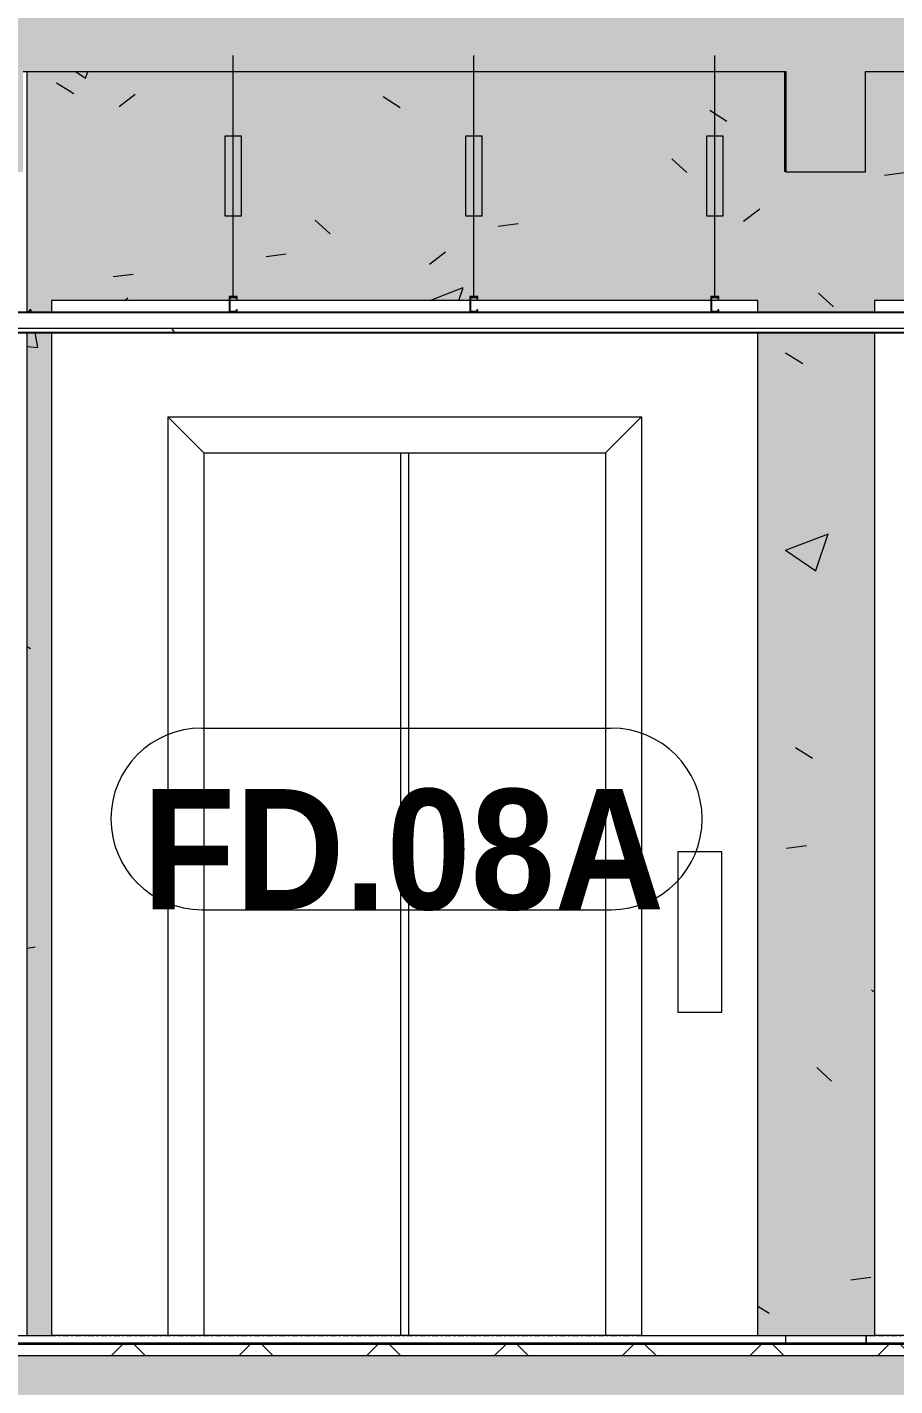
# Model space of a CAD drawing. Header units: millimetres. Extents: x 3451 to 201731, y -8641 to 35300.
# Drawn here: x 28647 to 30808, y 2075 to 5461 of the extents above; entities that cross this region are included whole.
import ezdxf

# ---------------------------------------------------------------- set-up
doc = ezdxf.new("R2010")
doc.units = ezdxf.units.MM
doc.linetypes.add('Centre', pattern=[31.75, 6.35, -4.7625, 15.875, -4.7625])
for name, color, linetype, lineweight in [('0-1', 7, 'Continuous', 5), ('A-CLNG', 13, 'Continuous', 9), ('A-CLNG-1', 13, 'Continuous', 25), ('A-CLNG-PATT-1', 13, 'Continuous', 9), ('A-DETL-GENF', 92, 'Continuous', 9), ('A-DETL-GENF-1', 7, 'Continuous', 9), ('A-DETL-THIN', 151, 'Continuous', 9), ('A-DOOR', 31, 'Continuous', 9), ('A-DOOR-IDEN', 31, 'Continuous', 9), ('A-FLOR-3', 192, 'Continuous', 35), ('A-FLOR-LEVL-2', 51, 'Centre', 9), ('A-FLOR-PATT-3', 8, 'Continuous', 9), ('A-WALL', 113, 'Continuous', 9), ('A-WALL-PATT-4', 111, 'Continuous', 9), ('I-WALL', 2, 'Continuous', 9), ('S-BEAM-1', 12, 'Continuous', 5), ('S-BEAM-2', 10, 'Continuous', 35), ('S-COLS-1', 7, 'Continuous', 9)]:
    doc.layers.add(name, color=color, linetype=linetype, lineweight=lineweight)
doc.styles.add('Arial_B_1', font='arialbd.ttf', dxfattribs={"width": 0.9, "height": 300})

# ---------------------------------------------------------------- blocks, each defined once
blk = doc.blocks.new('NCV_TKTC_KET CAU_rvt-1-TKCS_MẶT CẮT C')
at = {"layer": 'S-BEAM-1'}
blk.add_hatch(color=256, dxfattribs=at).paths.add_polyline_path([(30535.3, 5100), (30536.9, 5100), (30535.3, 5152.2)])
at = {"layer": 'S-BEAM-2'}
blk.add_line((30535.3, 5350), (30535.3, 5100), dxfattribs=at)
at = {"layer": 'S-COLS-1'}
for p, q in [((30536.9, 2180), (30536.9, 2200)), ((30736.9, 2180), (30736.9, 2200))]:
    blk.add_line(p, q, dxfattribs=at)
blk = doc.blocks.new('Thang may HIEN - Dài x Rộng - 2200x1200-551375-TKCS_MẶT CẮT C')
at = {"layer": 'A-DOOR'}
for p, q in [((30757.4, 4780), (30757.4, 4750)), ((30949.8, 4780), (30757.4, 4780)), ((31549.8, 4780), (30952.3, 4780)), ((32149.8, 4780), (31552.3, 4780)), ((32517.4, 4780), (32152.3, 4780)), ((32517.4, 4750), (32517.4, 4780)), ((30757.4, 4700), (30757.4, 2200)), ((32517.4, 2200), (32517.4, 4700)), ((31137.4, 4400), (31047.4, 4490)), ((31047.4, 4490), (31047.4, 2200)), ((31047.4, 4490), (32227.4, 4490)), ((32227.4, 4490), (32137.4, 4400)), ((32227.4, 4490), (32227.4, 2200)), ((31137.4, 4400), (31137.4, 2200)), ((31137.4, 4400), (32137.4, 4400)), ((31627.4, 2200), (31627.4, 4400)), ((31647.4, 2200), (31647.4, 4400)), ((32137.4, 4400), (32137.4, 2200)), ((32427.4, 3405.9), (32317.4, 3405.9)), ((32317.4, 3405.9), (32317.4, 3005.9)), ((32427.4, 3005.9), (32427.4, 3405.9)), ((32317.4, 3005.9), (32427.4, 3005.9)), ((31047.4, 2200), (30757.4, 2200)), ((31057.4, 2200), (31047.4, 2200)), ((32227.4, 2200), (32217.4, 2200)), ((32227.4, 2200), (32517.4, 2200))]:
    blk.add_line(p, q, dxfattribs=at)
blk = doc.blocks.new('Thang may HIEN - Dài x Rộng - 2200x1200-V6-TKCS_MẶT CẮT C')
at = {"layer": 'A-DOOR'}
for p, q in [((28707.4, 4780), (28707.4, 4750)), ((29149.8, 4780), (28707.4, 4780)), ((29749.8, 4780), (29153.3, 4780)), ((30349.8, 4780), (29752.3, 4780)), ((30467.4, 4780), (30352.3, 4780)), ((30467.4, 4750), (30467.4, 4780)), ((28707.4, 4700), (28707.4, 2200)), ((30467.4, 2200), (30467.4, 4700)), ((29087.4, 4400), (28997.4, 4490)), ((28997.4, 4490), (28997.4, 2200)), ((28997.4, 4490), (30177.4, 4490)), ((30177.4, 4490), (30087.4, 4400)), ((30177.4, 4490), (30177.4, 2200)), ((29087.4, 4400), (29087.4, 2200)), ((29087.4, 4400), (30087.4, 4400)), ((29577.4, 2200), (29577.4, 4400)), ((29597.4, 2200), (29597.4, 4400)), ((30087.4, 4400), (30087.4, 2200)), ((30377.4, 3405.9), (30267.4, 3405.9)), ((30267.4, 3405.9), (30267.4, 3005.9)), ((30377.4, 3005.9), (30377.4, 3405.9)), ((30267.4, 3005.9), (30377.4, 3005.9)), ((28997.4, 2200), (28707.4, 2200)), ((29007.4, 2200), (28997.4, 2200)), ((30177.4, 2200), (30167.4, 2200)), ((30177.4, 2200), (30467.4, 2200))]:
    blk.add_line(p, q, dxfattribs=at)
blk = doc.blocks.new('Repeating Detail - THANH TREO TRẦN 600-V269-TKCS_MẶT CẮT C')
at = {"layer": 'A-DETL-GENF'}
for points in [[(29153.3, 4750), (29169.8, 4750), (29169.8, 4756), (29167.3, 4752.5), (29152.3, 4752.5), (29153.3, 4787.5), (29167.3, 4787.5), (29169.8, 4784), (29169.8, 4790), (29149.8, 4790), (29149.8, 4750)], [(29749.8, 4750), (29769.8, 4750), (29769.8, 4756), (29767.3, 4752.5), (29752.3, 4752.5), (29752.3, 4787.5), (29767.3, 4787.5), (29769.8, 4784), (29769.8, 4790), (29749.8, 4790)], [(30349.8, 4750), (30369.8, 4750), (30369.8, 4756), (30367.3, 4752.5), (30352.3, 4752.5), (30352.3, 4787.5), (30367.3, 4787.5), (30369.8, 4784), (30369.8, 4790), (30349.8, 4790)]]:
    blk.add_hatch(color=256, dxfattribs=at).paths.add_polyline_path(points)
for p, q in [((29159.8, 4790), (29159.8, 5390)), ((29759.8, 4790), (29759.8, 5390)), ((30359.8, 4790), (30359.8, 5390)), ((29139.8, 5190), (29179.8, 5190)), ((29139.8, 4990), (29139.8, 5190)), ((29179.8, 5190), (29179.8, 4990)), ((29739.8, 5190), (29779.8, 5190)), ((29739.8, 4990), (29739.8, 5190)), ((29779.8, 5190), (29779.8, 4990)), ((30339.8, 5190), (30379.8, 5190)), ((30339.8, 4990), (30339.8, 5190)), ((30379.8, 5190), (30379.8, 4990)), ((29179.8, 4990), (29139.8, 4990)), ((29779.8, 4990), (29739.8, 4990)), ((30379.8, 4990), (30339.8, 4990)), ((29169.8, 4790), (29149.8, 4790)), ((29149.8, 4790), (29149.8, 4750)), ((29169.8, 4790), (29149.8, 4790)), ((29149.8, 4790), (29149.8, 4750)), ((29152.3, 4787.5), (29167.3, 4787.5)), ((29152.3, 4752.5), (29152.3, 4787.5)), ((29152.3, 4752.5), (29152.3, 4787.5)), ((29152.3, 4787.5), (29167.3, 4787.5)), ((29167.3, 4787.5), (29167.3, 4784)), ((29167.3, 4787.5), (29167.3, 4784)), ((29167.3, 4784), (29169.8, 4784)), ((29167.3, 4784), (29169.8, 4784)), ((29169.8, 4784), (29169.8, 4790)), ((29169.8, 4784), (29169.8, 4790)), ((29769.8, 4790), (29749.8, 4790)), ((29749.8, 4790), (29749.8, 4750)), ((29769.8, 4790), (29749.8, 4790)), ((29749.8, 4790), (29749.8, 4750)), ((29752.3, 4787.5), (29767.3, 4787.5)), ((29752.3, 4752.5), (29752.3, 4787.5)), ((29752.3, 4752.5), (29752.3, 4787.5)), ((29752.3, 4787.5), (29767.3, 4787.5)), ((29767.3, 4787.5), (29767.3, 4784)), ((29767.3, 4787.5), (29767.3, 4784)), ((29767.3, 4784), (29769.8, 4784)), ((29767.3, 4784), (29769.8, 4784)), ((29769.8, 4784), (29769.8, 4790)), ((29769.8, 4784), (29769.8, 4790)), ((30369.8, 4790), (30349.8, 4790)), ((30349.8, 4790), (30349.8, 4750)), ((30369.8, 4790), (30349.8, 4790)), ((30349.8, 4790), (30349.8, 4750)), ((30352.3, 4787.5), (30367.3, 4787.5)), ((30352.3, 4752.5), (30352.3, 4787.5)), ((30352.3, 4752.5), (30352.3, 4787.5)), ((30352.3, 4787.5), (30367.3, 4787.5)), ((30367.3, 4787.5), (30367.3, 4784)), ((30367.3, 4787.5), (30367.3, 4784)), ((30367.3, 4784), (30369.8, 4784)), ((30367.3, 4784), (30369.8, 4784)), ((30369.8, 4784), (30369.8, 4790)), ((30369.8, 4784), (30369.8, 4790)), ((29149.8, 4750), (29169.8, 4750)), ((29149.8, 4750), (29169.8, 4750)), ((29167.3, 4752.5), (29152.3, 4752.5)), ((29167.3, 4752.5), (29152.3, 4752.5)), ((29169.8, 4756), (29167.3, 4756)), ((29167.3, 4756), (29167.3, 4752.5)), ((29169.8, 4756), (29167.3, 4756)), ((29167.3, 4756), (29167.3, 4752.5)), ((29169.8, 4750), (29169.8, 4756)), ((29169.8, 4750), (29169.8, 4756)), ((29749.8, 4750), (29769.8, 4750)), ((29749.8, 4750), (29769.8, 4750)), ((29767.3, 4752.5), (29752.3, 4752.5)), ((29767.3, 4752.5), (29752.3, 4752.5)), ((29769.8, 4756), (29767.3, 4756)), ((29767.3, 4756), (29767.3, 4752.5)), ((29769.8, 4756), (29767.3, 4756)), ((29767.3, 4756), (29767.3, 4752.5)), ((29769.8, 4750), (29769.8, 4756)), ((29769.8, 4750), (29769.8, 4756)), ((30349.8, 4750), (30369.8, 4750)), ((30349.8, 4750), (30369.8, 4750)), ((30367.3, 4752.5), (30352.3, 4752.5)), ((30367.3, 4752.5), (30352.3, 4752.5)), ((30369.8, 4756), (30367.3, 4756)), ((30367.3, 4756), (30367.3, 4752.5)), ((30369.8, 4756), (30367.3, 4756)), ((30367.3, 4756), (30367.3, 4752.5)), ((30369.8, 4750), (30369.8, 4756)), ((30369.8, 4750), (30369.8, 4756))]:
    blk.add_line(p, q, dxfattribs=at)
blk = doc.blocks.new('STN_Door Tag - STN_Door Tag-1788670-TKCS_MẶT CẮT C')
at = {"layer": 'A-DOOR-IDEN'}
for p, q in [((34031.7, 10331.8), (35051.8, 10331.8)), ((34031.7, 9879), (35051.8, 9879))]:
    blk.add_line(p, q, dxfattribs=at)
for centre, start, end in [((34031.7, 10105.4), 90, 270), ((35051.8, 10105.4), 270, 90)]:
    blk.add_arc(centre, 226.4, start, end, dxfattribs=at)

msp = doc.modelspace()

# ---------------------------------------------------------------- hatches: boundary and pattern name
at = {"layer": 'A-CLNG-PATT-1'}
h = msp.add_hatch(dxfattribs=at)
h.set_pattern_fill('FP_7', color=256, style=0, pattern_type=2)
h.set_pattern_definition([(0, (49422.43, 14125), (1219.2, 304.8), [50.292, -864.108, 50.292, -864.108, -4876.8]), (0, (49422.43, 14125), (1219.2, 304.8), [-1828.8, 50.292, -1778.508, 50.292, -864.108, -2133.6]), (0, (49422.43, 14125), (1219.2, 304.8), [-4572, 50.292, -559.308, 50.292, -1473.708]), (120, (49879.63, 14277.4), (-873.5645, 903.458), [50.292, -864.108, 50.292, -5740.908]), (120, (49879.63, 14277.4), (-873.5645, 903.458), [-964.692, -864.108, 50.292, -1778.508, -3048]), (120, (49879.63, 14277.4), (-873.5645, 903.458), [-3657.6, 50.292, -864.108, 50.292, -2083.308]), (120, (49879.63, 14277.4), (-873.5645, 903.458), [-4622.292, -559.308, 50.292, -1473.708]), (240, (50032.03, 14887), (-345.6355, -1208.258), [50.292, -864.108, 50.292, -5740.908]), (240, (50032.03, 14887), (-345.6355, -1208.258), [-964.692, -864.108, 50.292, -1778.508, -3048]), (240, (50032.03, 14887), (-345.6355, -1208.258), [-3657.6, 50.292, -864.108, 50.292, -2083.308]), (240, (50032.03, 14887), (-345.6355, -1208.258), [-4622.292, -559.308, 50.292, -1473.708])])
h.paths.add_polyline_path([(39442.6, 4700), (39837.4, 4700), (39837.4, 4710), (26736.9, 4710), (26736.9, 4700), (39121.1, 4700)])
at = {"layer": 'A-DETL-GENF-1'}
for points in [[(40235.6, 4950), (40235.6, 5350), (44235.3, 5350), (44235.3, 4950), (44536.9, 4950), (44536.9, 5550), (23337.4, 5550), (23337.4, 5150), (23535.3, 5150), (23535.3, 5350), (26536.9, 5350), (26536.9, 5150), (26735.3, 5150), (26735.3, 5350), (28436.9, 5350), (28436.9, 5100), (28636.9, 5100), (28636.9, 5350), (30536.9, 5350), (30536.9, 5100), (30735.3, 5100), (30735.3, 5350), (33335.3, 5350), (33335.3, 5100), (33537.4, 5100), (33537.4, 5350), (35535.3, 5350), (35535.3, 5100), (35735.3, 5100), (35735.3, 5350), (39935.6, 5350), (39935.6, 4950), (40085.7, 4950)], [(40235.6, 1550), (40235.6, 1950), (44235.3, 1950), (44235.3, 1550), (44536.9, 1550), (44536.9, 2150), (24936.9, 2150), (24936.9, 1950), (26536.9, 1950), (26536.9, 1750), (26735.3, 1750), (26735.3, 1950), (28436.9, 1950), (28436.9, 1700), (28636.9, 1700), (28636.9, 1950), (30536.9, 1950), (30536.9, 1700), (30735.3, 1700), (30735.3, 1950), (33335.3, 1950), (33335.3, 1700), (33537.4, 1700), (33537.4, 1950), (35535.3, 1950), (35535.3, 1700), (35735.3, 1700), (35735.3, 1950), (39935.6, 1950), (39935.6, 1550)]]:
    msp.add_hatch(color=256, dxfattribs=at).paths.add_polyline_path(points)
at = {"layer": 'A-FLOR-PATT-3'}
h = msp.add_hatch(dxfattribs=at)
h.set_pattern_fill('FP_6', color=256, style=0, pattern_type=2)
h.set_pattern_definition([(45, (49422.43, 14125), (-159.099, 159.099), []), (135, (49422.43, 14125), (-159.099, -159.099), [])])
h.paths.add_polyline_path([(36870.3, 2150), (39837.4, 2150), (39837.4, 2180), (26737.4, 2180), (26737.4, 2150), (35735.3, 2150)])
at = {"layer": 'A-WALL-PATT-4'}
h = msp.add_hatch(dxfattribs=at)
h.set_pattern_fill('FP_4', color=256, style=0, pattern_type=2)
h.set_pattern_definition([(50, (49422.4, 14125), (1093.104, -95.634), [114.3, -1257.3]), (355, (49422.4, 14125), (-211.46, 1146.34), [91.44, -1005.84]), (100.451, (49513.5, 14117), (881.656, 1050.7), [97.14, -1068.54]), (46.184, (49422.4, 14429.8), (1626.475, -252.26), [171.45, -1885.95]), (96.636, (49558, 14408.8), (1424.42, 1484.57), [145.71, -1602.81]), (351.184, (49422.4, 14429.8), (1424.43, 1484.55), [137.16, -1508.76]), (21, (49574.8, 14353.6), (909.686, -613.59), [114.3, -1257.3]), (326, (49574.8, 14353.6), (370.81, 1105.13), [91.44, -1005.84]), (71.451, (49650.6, 14302.5), (1280.503, 491.53), [97.14, -1068.54]), (37.5, (49422.43, 14125), (18.5313, 507.33), [50.292, -943.356, 50.292, -970.788, -1009.65]), (37.5, (49422.43, 14125), (18.5313, 507.33), [-2014.728, 50.292, -959.358]), (7.5, (49422.43, 14125), (400.918, 601.084), [50.292, -531.876, 50.292, -920.496, -384.81]), (7.5, (49422.43, 14125), (400.918, 601.084), [-1552.956, 50.292, -334.518]), (327.5, (49082.58, 14125), (813.545, -34.374), [50.292, -330.708, 50.292, -1138.428, -1577.34]), (327.5, (49082.58, 14125), (813.545, -34.374), [-1569.72, 50.292, -1527.048]), (317.5, (48930.2, 14125), (888.775, 152.56), [50.292, -445.008, 50.292, -739.14, -1120.14]), (317.5, (48930.2, 14125), (888.775, 152.56), [-1284.73, 50.29, -1069.85])])
h.paths.add_polyline_path([(28646.9, 2200), (28707.4, 2200), (28707.4, 4700), (28646.9, 4700), (28646.9, 3353.7)])
h.paths.add_polyline_path([(32517.4, 2200), (33546.9, 2200), (33546.9, 4700), (32517.4, 4700), (32517.4, 3353.7)])
h.paths.add_polyline_path([(30757.4, 2200), (30757.4, 4700), (30467.4, 4700), (30467.4, 2200)])
h.paths.add_polyline_path([(33546.9, 4750), (33546.9, 5350), (33537.4, 5350), (33537.4, 5100), (33335.3, 5100), (33335.3, 5350), (30735.3, 5350), (30735.3, 5100), (30535.3, 5100), (30535.3, 5350), (28646.9, 5349.6), (28646.9, 4750), (28707.4, 4750), (28707.4, 4780), (29149.8, 4780), (29149.8, 4790), (29169.8, 4790), (29169.8, 4784), (29167.3, 4787.5), (29152.3, 4787.5), (29153.3, 4780), (29749.8, 4780), (29749.8, 4790), (29769.8, 4790), (29769.8, 4784), (29767.3, 4787.5), (29752.3, 4787.5), (29752.3, 4780), (30349.8, 4780), (30349.8, 4790), (30369.8, 4790), (30369.8, 4784), (30367.3, 4787.5), (30352.3, 4787.5), (30352.3, 4780), (30467.4, 4780), (30467.4, 4750), (30757.4, 4750), (30757.4, 4780), (30949.8, 4780), (30949.8, 4790), (30969.8, 4790), (30969.8, 4784), (30967.3, 4787.5), (30952.3, 4787.5), (30952.3, 4780), (31549.8, 4780), (31549.8, 4790), (31569.8, 4790), (31569.8, 4784), (31567.3, 4787.5), (31552.3, 4787.5), (31552.3, 4780), (32149.8, 4780), (32149.8, 4790), (32169.8, 4790), (32169.8, 4784), (32167.3, 4787.5), (32152.3, 4787.5), (32152.3, 4780), (32517.4, 4780), (32517.4, 4750), (32749.8, 4750), (32749.8, 4790), (32769.8, 4790), (32769.8, 4784), (32767.3, 4787.5), (32752.3, 4787.5), (32752.3, 4752.5), (32767.3, 4752.5), (32769.8, 4756), (32769.8, 4750), (33349.8, 4750), (33349.8, 4790), (33369.8, 4790), (33369.8, 4784), (33367.3, 4787.5), (33352.3, 4787.5), (33352.3, 4752.5), (33367.3, 4752.5), (33369.8, 4756), (33369.8, 4750), (33537.4, 4750)])
h = msp.add_hatch(dxfattribs=at)
h.set_pattern_fill('FP_5', color=256, style=0, pattern_type=2)
h.set_pattern_definition([(37.5, (49422.43, 14125), (-4.79953, 146.8239), [5.029, -110.795, 5.029, -124.511, -123.825]), (37.5, (49422.43, 14125), (-4.79953, 146.8239), [-245.364, 5.029, -118.796]), (7.5, (49422.43, 14125), (134.8574, 215.0472), [5.029, -57.455, 5.029, -99.365, -40.005]), (7.5, (49422.43, 14125), (134.8574, 215.0472), [-166.878, 5.029, -34.976]), (327.5, (49328.7, 14125), (237.29776, 0.4316), [5.029, -33.071, 5.029, -132.131, -179.07]), (327.5, (49328.7, 14125), (237.29776, 0.4316), [-175.26, 5.029, -174.041]), (317.5, (49328.7, 14125), (229.067, 66.8792), [5.029, -14.021, 5.029, -84.887, -102.87]), (317.5, (49328.7, 14125), (229.067, 66.8792), [-108.966, 5.029, -97.841])])
h.paths.add_polyline_path([(28646.9, 2200), (28707.4, 2200), (28707.4, 4700), (28646.9, 4700), (28646.9, 3353.7)])
h.paths.add_polyline_path([(32517.4, 2200), (33546.9, 2200), (33546.9, 4700), (32517.4, 4700), (32517.4, 3353.7)])
h.paths.add_polyline_path([(30757.4, 2200), (30757.4, 4700), (30467.4, 4700), (30467.4, 2200)])
h.paths.add_polyline_path([(33546.9, 4750), (33546.9, 5350), (33537.4, 5350), (33537.4, 5100), (33335.3, 5100), (33335.3, 5350), (30735.3, 5350), (30735.3, 5100), (30535.3, 5100), (30535.3, 5350), (28646.9, 5349.6), (28646.9, 4750), (28707.4, 4750), (28707.4, 4780), (29149.8, 4780), (29149.8, 4790), (29169.8, 4790), (29169.8, 4784), (29167.3, 4787.5), (29152.3, 4787.5), (29153.3, 4780), (29749.8, 4780), (29749.8, 4790), (29769.8, 4790), (29769.8, 4784), (29767.3, 4787.5), (29752.3, 4787.5), (29752.3, 4780), (30349.8, 4780), (30349.8, 4790), (30369.8, 4790), (30369.8, 4784), (30367.3, 4787.5), (30352.3, 4787.5), (30352.3, 4780), (30467.4, 4780), (30467.4, 4750), (30757.4, 4750), (30757.4, 4780), (30949.8, 4780), (30949.8, 4790), (30969.8, 4790), (30969.8, 4784), (30967.3, 4787.5), (30952.3, 4787.5), (30952.3, 4780), (31549.8, 4780), (31549.8, 4790), (31569.8, 4790), (31569.8, 4784), (31567.3, 4787.5), (31552.3, 4787.5), (31552.3, 4780), (32149.8, 4780), (32149.8, 4790), (32169.8, 4790), (32169.8, 4784), (32167.3, 4787.5), (32152.3, 4787.5), (32152.3, 4780), (32517.4, 4780), (32517.4, 4750), (32749.8, 4750), (32749.8, 4790), (32769.8, 4790), (32769.8, 4784), (32767.3, 4787.5), (32752.3, 4787.5), (32752.3, 4752.5), (32767.3, 4752.5), (32769.8, 4756), (32769.8, 4750), (33349.8, 4750), (33349.8, 4790), (33369.8, 4790), (33369.8, 4784), (33367.3, 4787.5), (33352.3, 4787.5), (33352.3, 4752.5), (33367.3, 4752.5), (33369.8, 4756), (33369.8, 4750), (33537.4, 4750)])

# ---------------------------------------------------------------- linework, layer by layer
at = {"layer": 'A-CLNG'}
msp.add_line((39837.4, 4710), (26736.9, 4710), dxfattribs=at)
at = {"layer": 'A-CLNG-1'}
for p, q in [((29149.8, 4750), (28569.8, 4750)), ((29749.8, 4750), (29169.8, 4750)), ((30349.8, 4750), (29769.8, 4750)), ((30949.8, 4750), (30369.8, 4750)), ((26736.9, 4700), (39837.4, 4700))]:
    msp.add_line(p, q, dxfattribs=at)
at = {"layer": 'A-DETL-THIN'}
for p, q in [((28636.9, 5350), (30536.9, 5350)), ((30536.9, 5350), (30536.9, 5100)), ((30735.3, 5100), (30735.3, 5350)), ((30735.3, 5350), (33335.3, 5350)), ((30536.9, 5100), (30735.3, 5100)), ((44536.9, 2150), (24936.9, 2150))]:
    msp.add_line(p, q, dxfattribs=at)
at = {"layer": 'A-FLOR-3'}
msp.add_line((39837.4, 2180), (26737.4, 2180), dxfattribs=at)
at = {"layer": 'A-FLOR-LEVL-2'}
msp.add_line((3450.8, 2200), (93442.9, 2200), dxfattribs=at)
at = {"layer": 'A-WALL'}
for p, q in [((30167.4, 2200), (29007.4, 2200)), ((30536.9, 2180), (30536.9, 2200)), ((30736.9, 2200), (30736.9, 2180))]:
    msp.add_line(p, q, dxfattribs=at)
at = {"layer": 'I-WALL'}
for p, q in [((28646.9, 4750), (28646.9, 5350)), ((28646.9, 2200), (28646.9, 4700)), ((28336.9, 2200), (28707.4, 2200)), ((30467.4, 2200), (30757.4, 2200))]:
    msp.add_line(p, q, dxfattribs=at)

# ---------------------------------------------------------------- block references
at = {"layer": '0-1'}
msp.add_blockref('NCV_TKTC_KET CAU_rvt-1-TKCS_MẶT CẮT C', (0, 0), dxfattribs=at)
at = {"layer": 'A-DETL-GENF'}
msp.add_blockref('Repeating Detail - THANH TREO TRẦN 600-V269-TKCS_MẶT CẮT C', (0, 0), dxfattribs=at)
at = {"layer": 'A-DOOR'}
for name in ['Thang may HIEN - Dài x Rộng - 2200x1200-V6-TKCS_MẶT CẮT C', 'Thang may HIEN - Dài x Rộng - 2200x1200-551375-TKCS_MẶT CẮT C']:
    msp.add_blockref(name, (0, 0), dxfattribs=at)
at = {"layer": 'A-DOOR-IDEN'}
msp.add_blockref('STN_Door Tag - STN_Door Tag-1788670-TKCS_MẶT CẮT C', (-4949.8, -6617.6), dxfattribs=at)

# ---------------------------------------------------------------- texts
at = {"layer": 'A-DOOR-IDEN', "insert": (29584.3, 3410), "char_height": 300, "width": 1331.1, "attachment_point": 5, "line_spacing_factor": 0.936439, "style": 'Arial_B_1'}
msp.add_mtext('\\pt6.75,13.5,20.25,27,33.75,40.5,47.25,54,60.75,67.5,74.25,81,87.75,94.5,101.25,108,114.75,121.5,128.25,135,141.75,148.5,155.25,162,168.75,175.5,182.25,189,195.75,202.5,209.25,216;FD.08A', dxfattribs=at)

doc.saveas('drawing.dxf')
